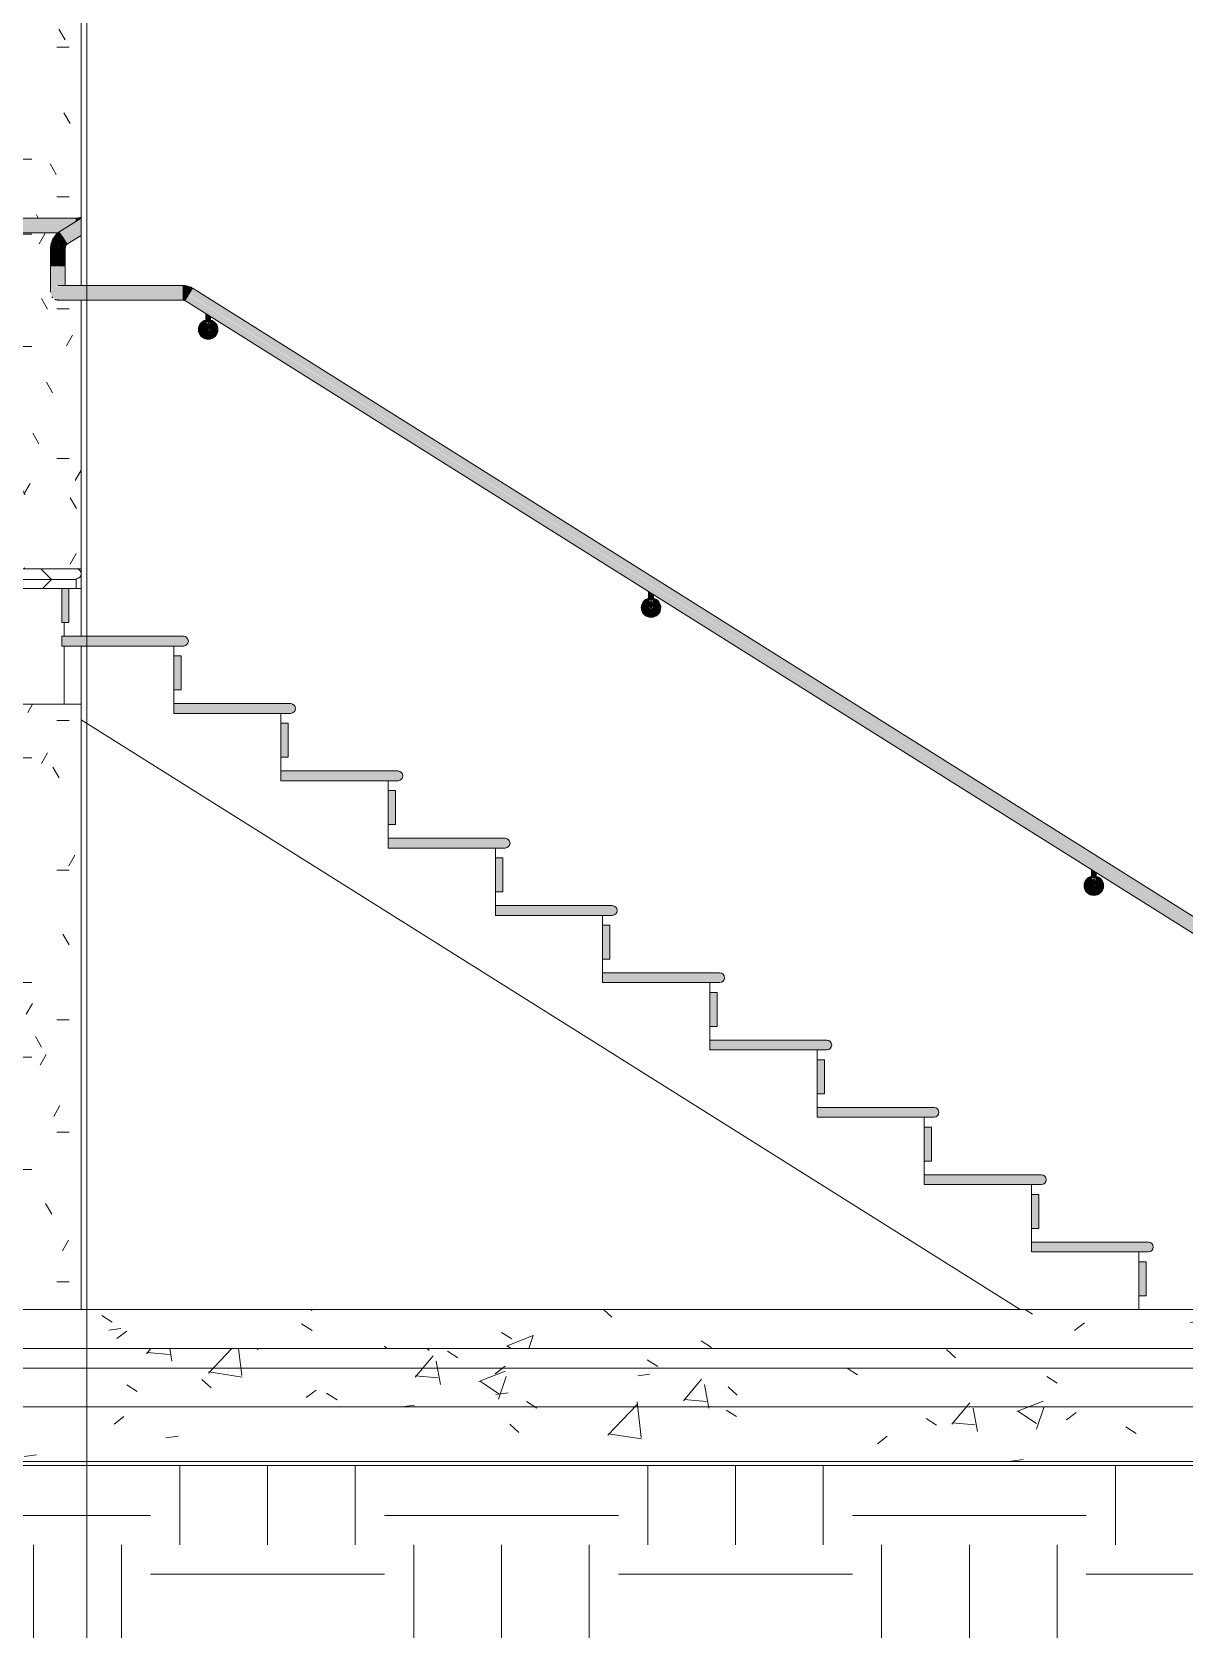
# Model space of a CAD drawing. Header units: inches. Extents: x 9661 to 15313, y -314 to 660.
# Drawn here: x 13343.5 to 13461.7, y -184.8 to -20.9 of the extents above; entities that cross this region are included whole.
import ezdxf

# ---------------------------------------------------------------- set-up
doc = ezdxf.new("R2010")
doc.units = ezdxf.units.IN
doc.header["$MEASUREMENT"] = 0
doc.linetypes.add('Grid Line 1_2_', pattern=[0.875, 0.5, -0.125, 0.125, -0.125])
for name, color, linetype, lineweight in [('0-3', 55, 'Continuous', 9), ('0-5', 130, 'Continuous', 5), ('A-FLOR-8', 192, 'Continuous', 9), ('A-FLOR-HRAL-1', 55, 'Continuous', 9), ('A-FLOR-HRAL-2', 7, 'Continuous', 9), ('A-FLOR-HRAL-4', 41, 'Continuous', 9), ('A-FLOR-LEVL-1', 51, 'Grid Line 1_2_', 9), ('A-FLOR-MCUT-1', 51, 'Continuous', 9), ('A-FLOR-PATT-1', 45, 'Continuous', 9), ('A-WALL-PATT-1', 55, 'Continuous', 9), ('C-TOPO-1', 45, 'Continuous', 9), ('G-ANNO-SYMB', 111, 'Continuous', 9), ('I-WALL-1', 55, 'Continuous', 9), ('S-BEAM-1', 45, 'Continuous', 9), ('S-BEAM-2', 7, 'Continuous', 9), ('S-BEAM-3', 55, 'Continuous', 9), ('S-STRS-1', 45, 'Continuous', 9), ('S-STRS-2', 55, 'Continuous', 9), ('S-STRS-3', 21, 'Continuous', 5), ('S-STRS-4', 7, 'Continuous', 9)]:
    doc.layers.add(name, color=color, linetype=linetype, lineweight=lineweight)

# ---------------------------------------------------------------- blocks, each defined once
blk = doc.blocks.new('CTR  - Topography_rvt-2-BUILDING SECTION - NORTH_SOUTH AT ELEVATOR AND COURTYARD - LOOKING EAST')
at = {"layer": 'C-TOPO-1'}
h = blk.add_hatch(dxfattribs=at)
h.set_pattern_fill('FP_51', color=256, style=0, pattern_type=2)
h.set_pattern_definition([(0, (-3012.324, 138.832), (24, 24), [24, -24]), (0, (-3012.324, 147.832), (24, 24), [24, -24]), (0, (-3012.324, 156.832), (24, 24), [24, -24]), (90, (-3009.324, 159.832), (-24, 24), [24, -24]), (90, (-3000.324, 159.832), (-24, 24), [24, -24]), (90, (-2991.324, 159.832), (-24, 24), [24, -24])])
h.paths.add_polyline_path([(-3832.32, -238.76), (-3598.95, -238.76), (-3598.95, -212), (-3588.07, -212), (-3588.07, -168), (-3809.32, -168), (-3809.32, -182), (-3832.32, -182), (-3832.32, -190.9)], flags=0)
h.paths.add_polyline_path([(-3818.82, -168), (-3818.82, -162), (-3819.32, -162), (-3819.32, -168)], flags=0)
blk = doc.blocks.new('Railing - Handrail - Bracket-2694515-BUILDING SECTION - NORTH_SOUTH AT ELEVATOR AND COURTYARD - LOOKING EAST')
at = {"layer": 'A-FLOR-HRAL-2'}
h = blk.add_hatch(color=256, dxfattribs=at)
h.paths.add_polyline_path([(-3758.04, -50.68), (-3758.11, -50.73), (-3758.05, -50.69)], flags=0)
h.paths.add_polyline_path([(-3758.29, -52.43), (-3758.03, -52.4), (-3757.79, -52.3), (-3757.59, -52.14), (-3757.43, -51.93), (-3757.33, -51.69), (-3757.29, -51.43), (-3757.33, -51.18), (-3757.43, -50.93), (-3757.59, -50.73), (-3757.81, -50.56), (-3758.04, -50.47), (-3758.04, -51.44), (-3758.12, -51.58), (-3758.34, -51.65), (-3758.53, -51.5), (-3758.54, -51.11), (-3758.55, -50.47), (-3758.79, -50.57), (-3759, -50.73), (-3759.16, -50.93), (-3759.26, -51.18), (-3759.29, -51.43), (-3759.26, -51.69), (-3759.16, -51.93), (-3759, -52.14), (-3758.79, -52.3), (-3758.55, -52.4)], flags=0)
blk.add_hatch(color=256, dxfattribs=at).paths.add_polyline_path([(-3758.04, -50.68), (-3758.08, -50.07), (-3758.42, -49.84), (-3758.54, -49.8), (-3758.51, -50.68), (-3758.05, -50.68)], flags=0)
h = blk.add_hatch(color=256, dxfattribs=at)
h.paths.add_polyline_path([(-3758.34, -51.65), (-3758.12, -51.58), (-3758.04, -51.43), (-3758.04, -51.33), (-3758.29, -51.57), (-3758.54, -51.33), (-3758.53, -51.5), (-3758.42, -51.59)], flags=0)
h.paths.add_polyline_path([(-3758.29, -51.57), (-3758.04, -51.25), (-3758.08, -50.73), (-3758.23, -50.9), (-3758.51, -50.73), (-3758.54, -50.73), (-3758.52, -51.35), (-3758.34, -51.52)], flags=0)
h.paths.add_polyline_path([(-3758.23, -50.9), (-3758.12, -50.68), (-3758.45, -50.73), (-3758.29, -50.85)], flags=0)
at = {"layer": 'A-FLOR-HRAL-1'}
for p, q in [((-3758.54, -49.74), (-3758.54, -50.68)), ((-3758.04, -50.68), (-3758.04, -50.06))]:
    blk.add_line(p, q, dxfattribs=at)
at = {"layer": 'A-FLOR-HRAL-1', "flags": 128}
for points in [[(-3758.54, -50.68), (-3758.54, -50.71), (-3758.54, -50.74), (-3758.54, -50.77), (-3758.54, -50.8), (-3758.54, -50.83), (-3758.54, -50.86), (-3758.54, -50.89), (-3758.54, -50.92), (-3758.54, -50.95), (-3758.54, -50.98), (-3758.54, -51), (-3758.54, -51.03), (-3758.54, -51.06), (-3758.54, -51.08), (-3758.54, -51.11), (-3758.54, -51.13), (-3758.54, -51.16), (-3758.54, -51.18), (-3758.54, -51.2), (-3758.54, -51.22), (-3758.54, -51.24), (-3758.54, -51.26), (-3758.54, -51.28), (-3758.54, -51.3), (-3758.54, -51.32), (-3758.54, -51.33), (-3758.54, -51.35), (-3758.54, -51.36), (-3758.54, -51.37), (-3758.54, -51.38), (-3758.54, -51.39), (-3758.54, -51.4), (-3758.54, -51.41), (-3758.54, -51.42), (-3758.54, -51.42), (-3758.54, -51.43), (-3758.54, -51.43), (-3758.54, -51.43), (-3758.54, -51.43)], [(-3758.04, -51.43), (-3758.04, -51.43), (-3758.04, -51.43), (-3758.04, -51.43), (-3758.04, -51.43), (-3758.04, -51.42), (-3758.04, -51.41), (-3758.04, -51.41), (-3758.04, -51.4), (-3758.04, -51.39), (-3758.04, -51.38), (-3758.04, -51.36), (-3758.04, -51.35), (-3758.04, -51.34), (-3758.04, -51.32), (-3758.04, -51.3), (-3758.04, -51.29), (-3758.04, -51.27), (-3758.04, -51.25), (-3758.04, -51.23), (-3758.04, -51.21), (-3758.04, -51.19), (-3758.04, -51.16), (-3758.04, -51.14), (-3758.04, -51.12), (-3758.04, -51.09), (-3758.04, -51.06), (-3758.04, -51.04), (-3758.04, -51.01), (-3758.04, -50.98), (-3758.04, -50.96), (-3758.04, -50.93), (-3758.04, -50.9), (-3758.04, -50.87), (-3758.04, -50.84), (-3758.04, -50.81), (-3758.04, -50.78), (-3758.04, -50.75), (-3758.04, -50.72), (-3758.04, -50.69), (-3758.04, -50.68)]]:
    blk.add_lwpolyline(points, dxfattribs=at)
at = {"layer": 'A-FLOR-HRAL-1'}
for radius, start, end in [(1, 105, 180), (1, 0, 75), (1, 180, 360), (0.25, 195, 0)]:
    blk.add_arc((-3758.29, -51.43), radius, start, end, dxfattribs=at)
blk = doc.blocks.new('Railing - Handrail - Bracket-2694513-BUILDING SECTION - NORTH_SOUTH AT ELEVATOR AND COURTYARD - LOOKING EAST')
at = {"layer": 'A-FLOR-HRAL-2'}
blk.add_hatch(color=256, dxfattribs=at).paths.add_polyline_path([(-3712.98, -79.22), (-3712.6, -79.21), (-3712.64, -78.61), (-3712.98, -78.38), (-3713.1, -78.34), (-3713.07, -79.22), (-3713.03, -79.22)], flags=0)
h = blk.add_hatch(color=256, dxfattribs=at)
h.paths.add_polyline_path([(-3712.6, -79.22), (-3712.67, -79.27), (-3712.61, -79.23)], flags=0)
h.paths.add_polyline_path([(-3712.85, -80.97), (-3712.6, -80.94), (-3712.35, -80.84), (-3712.15, -80.68), (-3711.99, -80.47), (-3711.89, -80.23), (-3711.85, -79.97), (-3711.89, -79.72), (-3711.99, -79.47), (-3712.15, -79.27), (-3712.35, -79.11), (-3712.6, -79.01), (-3712.61, -79.98), (-3712.69, -80.12), (-3712.91, -80.19), (-3713.1, -80.04), (-3713.1, -79.65), (-3713.11, -79.01), (-3713.35, -79.11), (-3713.56, -79.27), (-3713.72, -79.47), (-3713.82, -79.72), (-3713.85, -79.97), (-3713.82, -80.23), (-3713.72, -80.47), (-3713.56, -80.68), (-3713.35, -80.84), (-3713.11, -80.94)], flags=0)
h = blk.add_hatch(color=256, dxfattribs=at)
h.paths.add_polyline_path([(-3712.91, -80.19), (-3712.69, -80.12), (-3712.6, -79.97), (-3712.6, -79.86), (-3712.85, -80.11), (-3713.1, -79.86), (-3713.1, -80.04), (-3712.99, -80.13)], flags=0)
h.paths.add_polyline_path([(-3712.85, -80.11), (-3712.6, -79.79), (-3712.64, -79.27), (-3712.79, -79.44), (-3713.07, -79.27), (-3713.1, -79.27), (-3713.08, -79.89), (-3712.91, -80.06)], flags=0)
h.paths.add_polyline_path([(-3712.79, -79.44), (-3712.68, -79.22), (-3713.02, -79.27), (-3712.85, -79.39)], flags=0)
at = {"layer": 'A-FLOR-HRAL-1'}
for p, q in [((-3713.1, -78.28), (-3713.1, -79.22)), ((-3712.6, -79.22), (-3712.6, -78.6))]:
    blk.add_line(p, q, dxfattribs=at)
at = {"layer": 'A-FLOR-HRAL-1', "flags": 128}
for points in [[(-3713.1, -79.22), (-3713.1, -79.25), (-3713.1, -79.28), (-3713.1, -79.31), (-3713.1, -79.34), (-3713.1, -79.37), (-3713.1, -79.4), (-3713.1, -79.43), (-3713.1, -79.46), (-3713.1, -79.49), (-3713.1, -79.52), (-3713.1, -79.54), (-3713.1, -79.57), (-3713.1, -79.6), (-3713.1, -79.62), (-3713.1, -79.65), (-3713.1, -79.67), (-3713.1, -79.7), (-3713.1, -79.72), (-3713.1, -79.74), (-3713.1, -79.76), (-3713.1, -79.78), (-3713.1, -79.8), (-3713.1, -79.82), (-3713.1, -79.84), (-3713.1, -79.86), (-3713.1, -79.87), (-3713.1, -79.89), (-3713.1, -79.9), (-3713.1, -79.91), (-3713.1, -79.92), (-3713.1, -79.93), (-3713.1, -79.94), (-3713.1, -79.95), (-3713.1, -79.96), (-3713.1, -79.96), (-3713.1, -79.97), (-3713.1, -79.97), (-3713.1, -79.97), (-3713.1, -79.97)], [(-3712.6, -79.97), (-3712.6, -79.97), (-3712.6, -79.97), (-3712.6, -79.97), (-3712.6, -79.96), (-3712.6, -79.96), (-3712.6, -79.95), (-3712.6, -79.94), (-3712.6, -79.94), (-3712.6, -79.93), (-3712.6, -79.91), (-3712.6, -79.9), (-3712.6, -79.89), (-3712.6, -79.88), (-3712.6, -79.86), (-3712.6, -79.84), (-3712.6, -79.83), (-3712.6, -79.81), (-3712.6, -79.79), (-3712.6, -79.77), (-3712.6, -79.75), (-3712.6, -79.72), (-3712.6, -79.7), (-3712.6, -79.68), (-3712.6, -79.65), (-3712.6, -79.63), (-3712.6, -79.6), (-3712.6, -79.58), (-3712.6, -79.55), (-3712.6, -79.52), (-3712.6, -79.5), (-3712.6, -79.47), (-3712.6, -79.44), (-3712.6, -79.41), (-3712.6, -79.38), (-3712.6, -79.35), (-3712.6, -79.32), (-3712.6, -79.29), (-3712.6, -79.26), (-3712.6, -79.23), (-3712.6, -79.22)]]:
    blk.add_lwpolyline(points, dxfattribs=at)
at = {"layer": 'A-FLOR-HRAL-1'}
for radius, start, end in [(1, 105, 180), (1, 180, 0), (0.25, 195, 0), (1, 0, 75)]:
    blk.add_arc((-3712.85, -79.97), radius, start, end, dxfattribs=at)
blk = doc.blocks.new('Railing - Handrail - Bracket-2694511-BUILDING SECTION - NORTH_SOUTH AT ELEVATOR AND COURTYARD - LOOKING EAST')
at = {"layer": 'A-FLOR-HRAL-2'}
h = blk.add_hatch(color=256, dxfattribs=at)
h.paths.add_polyline_path([(-3667.17, -107.76), (-3667.23, -107.81), (-3667.18, -107.77)], flags=0)
h.paths.add_polyline_path([(-3667.42, -109.51), (-3667.16, -109.48), (-3666.92, -109.38), (-3666.71, -109.22), (-3666.55, -109.01), (-3666.45, -108.77), (-3666.42, -108.51), (-3666.45, -108.25), (-3666.55, -108.01), (-3666.71, -107.81), (-3666.92, -107.65), (-3667.17, -107.55), (-3667.17, -108.52), (-3667.25, -108.66), (-3667.47, -108.73), (-3667.66, -108.58), (-3667.67, -108.19), (-3667.68, -107.55), (-3667.92, -107.65), (-3668.12, -107.81), (-3668.28, -108.01), (-3668.38, -108.25), (-3668.42, -108.51), (-3668.38, -108.77), (-3668.28, -109.01), (-3668.12, -109.22), (-3667.92, -109.38), (-3667.68, -109.48)], flags=0)
blk.add_hatch(color=256, dxfattribs=at).paths.add_polyline_path([(-3667.54, -107.76), (-3667.17, -107.75), (-3667.21, -107.15), (-3667.54, -106.92), (-3667.67, -106.88), (-3667.63, -107.76), (-3667.59, -107.76)], flags=0)
h = blk.add_hatch(color=256, dxfattribs=at)
h.paths.add_polyline_path([(-3667.47, -108.73), (-3667.25, -108.66), (-3667.17, -108.51), (-3667.17, -108.4), (-3667.42, -108.65), (-3667.67, -108.4), (-3667.66, -108.58), (-3667.55, -108.66)], flags=0)
h.paths.add_polyline_path([(-3667.42, -108.65), (-3667.17, -108.33), (-3667.2, -107.81), (-3667.35, -107.98), (-3667.63, -107.81), (-3667.67, -107.81), (-3667.64, -108.43), (-3667.47, -108.6)], flags=0)
h.paths.add_polyline_path([(-3667.35, -107.98), (-3667.24, -107.76), (-3667.58, -107.81), (-3667.42, -107.93)], flags=0)
at = {"layer": 'A-FLOR-HRAL-1'}
for p, q in [((-3667.67, -106.82), (-3667.67, -107.76)), ((-3667.17, -107.76), (-3667.17, -107.15))]:
    blk.add_line(p, q, dxfattribs=at)
at = {"layer": 'A-FLOR-HRAL-1', "flags": 128}
for points in [[(-3667.67, -107.76), (-3667.67, -107.79), (-3667.67, -107.82), (-3667.67, -107.85), (-3667.67, -107.88), (-3667.67, -107.91), (-3667.67, -107.94), (-3667.67, -107.97), (-3667.67, -108), (-3667.67, -108.03), (-3667.67, -108.06), (-3667.67, -108.08), (-3667.67, -108.11), (-3667.67, -108.14), (-3667.67, -108.16), (-3667.67, -108.19), (-3667.67, -108.21), (-3667.67, -108.24), (-3667.67, -108.26), (-3667.67, -108.28), (-3667.67, -108.3), (-3667.67, -108.32), (-3667.67, -108.34), (-3667.67, -108.36), (-3667.67, -108.38), (-3667.67, -108.39), (-3667.67, -108.41), (-3667.67, -108.42), (-3667.67, -108.44), (-3667.67, -108.45), (-3667.67, -108.46), (-3667.67, -108.47), (-3667.67, -108.48), (-3667.67, -108.49), (-3667.67, -108.5), (-3667.67, -108.5), (-3667.67, -108.51), (-3667.67, -108.51), (-3667.67, -108.51), (-3667.67, -108.51)], [(-3667.17, -108.51), (-3667.17, -108.51), (-3667.17, -108.51), (-3667.17, -108.51), (-3667.17, -108.5), (-3667.17, -108.5), (-3667.17, -108.49), (-3667.17, -108.48), (-3667.17, -108.48), (-3667.17, -108.47), (-3667.17, -108.45), (-3667.17, -108.44), (-3667.17, -108.43), (-3667.17, -108.41), (-3667.17, -108.4), (-3667.17, -108.38), (-3667.17, -108.37), (-3667.17, -108.35), (-3667.17, -108.33), (-3667.17, -108.31), (-3667.17, -108.29), (-3667.17, -108.26), (-3667.17, -108.24), (-3667.17, -108.22), (-3667.17, -108.19), (-3667.17, -108.17), (-3667.17, -108.14), (-3667.17, -108.12), (-3667.17, -108.09), (-3667.17, -108.06), (-3667.17, -108.04), (-3667.17, -108.01), (-3667.17, -107.98), (-3667.17, -107.95), (-3667.17, -107.92), (-3667.17, -107.89), (-3667.17, -107.86), (-3667.17, -107.83), (-3667.17, -107.8), (-3667.17, -107.77), (-3667.17, -107.76)]]:
    blk.add_lwpolyline(points, dxfattribs=at)
at = {"layer": 'A-FLOR-HRAL-1'}
for radius, start, end in [(1, 105, 180), (1, 0, 75), (1, 180, 360), (0.25, 195, 0)]:
    blk.add_arc((-3667.42, -108.51), radius, start, end, dxfattribs=at)
blk = doc.blocks.new('Railing - Railing-2659696-BUILDING SECTION - NORTH_SOUTH AT ELEVATOR AND COURTYARD - LOOKING EAST')
for name in ['Railing - Handrail - Bracket-2694515-BUILDING SECTION - NORTH_SOUTH AT ELEVATOR AND COURTYARD - LOOKING EAST', 'Railing - Handrail - Bracket-2694513-BUILDING SECTION - NORTH_SOUTH AT ELEVATOR AND COURTYARD - LOOKING EAST', 'Railing - Handrail - Bracket-2694511-BUILDING SECTION - NORTH_SOUTH AT ELEVATOR AND COURTYARD - LOOKING EAST']:
    blk.add_blockref(name, (0, 0))
blk = doc.blocks.new('Top Rail Type - Top Rail_Internal_-2659697-BUILDING SECTION - NORTH_SOUTH AT ELEVATOR AND COURTYARD - LOOKING EAST')
at = {"layer": 'A-FLOR-HRAL-4'}
h = blk.add_hatch(color=256, dxfattribs=at)
h.paths.add_polyline_path([(-3772.71, -42.64), (-3771.32, -41.74), (-3771.32, -40.89), (-3773.11, -42.01), (-3772.73, -42.62)], flags=0)
h.paths.add_polyline_path([(-3650.07, 34.39), (-3650.03, 34.45), (-3650.07, 34.45), (-3650.07, 34.42)], flags=0)
for points in [[(-3773.11, -42.01), (-3771.32, -40.89), (-3771.32, -40), (-3773.5, -41.4), (-3773.22, -41.85)], [(-3774.44, -43.07), (-3773.7, -43.07), (-3773.5, -42.42), (-3773.11, -42.01), (-3773.54, -41.4), (-3773.97, -41.78), (-3774.32, -42.37), (-3774.37, -42.54), (-3774.42, -42.92)], [(-3774.44, -47.42), (-3774.36, -47.28), (-3774.26, -47.17), (-3774.12, -47.04), (-3773.96, -46.96), (-3773.76, -46.92), (-3773.44, -46.92), (-3772.96, -46.9), (-3772.99, -44.91), (-3774.45, -44.91), (-3774.44, -47.41)], [(-3773.64, -47.66), (-3771.7, -47.66), (-3771.7, -46.91), (-3774.07, -47.01), (-3774.23, -47.14), (-3774.29, -47.25), (-3774.36, -47.32), (-3774.44, -47.61), (-3774.42, -47.66), (-3773.82, -47.66)], [(-3771.7, -47.66), (-3760.9, -47.66), (-3760.9, -46.91), (-3771.7, -46.93), (-3771.7, -47.46)], [(-3760.23, -47.85), (-3759.85, -47.21), (-3760.35, -46.99), (-3760.9, -46.93), (-3760.9, -47.66), (-3760.43, -47.76), (-3760.34, -47.8)], [(-3651.21, -116.33), (-3650.83, -115.69), (-3759.85, -47.24), (-3760.23, -47.85), (-3651.31, -116.26)], [(-3771.7, -48.41), (-3771.7, -47.66), (-3774.45, -47.66), (-3774.36, -48), (-3774.32, -48.05), (-3774.26, -48.09), (-3774.18, -48.23), (-3774.07, -48.31), (-3773.64, -48.39), (-3772.64, -48.39), (-3772.14, -48.4)], [(-3762, -48.41), (-3760.9, -48.37), (-3760.9, -47.66), (-3771.7, -47.66), (-3771.7, -48.41), (-3770.38, -48.41)], [(-3760.62, -48.46), (-3760.23, -47.85), (-3760.63, -47.7), (-3760.9, -47.66), (-3760.9, -48.38), (-3760.74, -48.38), (-3760.7, -48.41), (-3760.63, -48.45)], [(-3651.61, -116.96), (-3651.21, -116.33), (-3760.25, -47.88), (-3760.62, -48.49), (-3758.42, -49.84), (-3758.23, -49.94), (-3757.81, -50.26), (-3712.98, -78.38), (-3712.79, -78.48), (-3712.59, -78.66), (-3667.53, -106.92), (-3667.3, -107.06), (-3667.17, -107.19), (-3651.64, -116.94)]]:
    blk.add_hatch(color=256, dxfattribs=at).paths.add_polyline_path(points, flags=0)
h = blk.add_hatch(color=256, dxfattribs=at)
h.paths.add_polyline_path([(-3773.1, -43.07), (-3773.05, -43.07), (-3772.77, -42.64), (-3772.73, -42.62), (-3773.11, -42.01), (-3773.54, -42.46), (-3773.68, -43.07), (-3773.11, -43.07)], flags=0)
h.paths.add_polyline_path([(-3772.96, -43.07), (-3772.97, -42.94), (-3772.97, -42.98)], flags=0)
h = blk.add_hatch(color=256, dxfattribs=at)
h.paths.add_polyline_path([(-3774.45, -44.91), (-3772.95, -44.91), (-3772.98, -43.07), (-3774.45, -43.07), (-3774.45, -44.33)], flags=0)
h.paths.add_polyline_path([(-3773.05, -44.33), (-3773.05, -43.07), (-3773.05, -43.07)], flags=0)
at = {"layer": 'A-FLOR-HRAL-1'}
for p, q in [((-3771.32, -40), (-3773.51, -41.37)), ((-3772.71, -42.64), (-3771.32, -41.77)), ((-3774.45, -43.07), (-3774.45, -44.91)), ((-3774.45, -43.07), (-3774.44, -43.07)), ((-3774.42, -43.07), (-3774.35, -43.07)), ((-3774.35, -43.07), (-3774.23, -43.07)), ((-3774.15, -43.07), (-3773.96, -43.07)), ((-3773.89, -43.07), (-3773.5, -43.07)), ((-3773.5, -43.07), (-3773.44, -43.07)), ((-3773.4, -43.07), (-3773.25, -43.07)), ((-3773.21, -43.07), (-3772.97, -43.07)), ((-3772.95, -44.91), (-3772.95, -43.07)), ((-3774.42, -44.91), (-3774.45, -44.91)), ((-3774.28, -44.91), (-3774.41, -44.91)), ((-3774.07, -44.91), (-3774.23, -44.91)), ((-3773.89, -44.91), (-3774.07, -44.91)), ((-3773.61, -44.91), (-3773.79, -44.91)), ((-3773.32, -44.91), (-3773.57, -44.91)), ((-3773.17, -44.91), (-3773.32, -44.91)), ((-3773.12, -44.91), (-3773.16, -44.91)), ((-3773.05, -44.91), (-3773.12, -44.91)), ((-3772.99, -44.91), (-3773.04, -44.91)), ((-3772.95, -44.91), (-3772.97, -44.91)), ((-3760.9, -46.91), (-3771.7, -46.91)), ((-3650.81, -115.69), (-3759.84, -47.22)), ((-3771.7, -48.41), (-3760.9, -48.41)), ((-3760.63, -48.49), (-3651.61, -116.96))]:
    blk.add_line(p, q, dxfattribs=at)
at = {"layer": 'A-FLOR-HRAL-1', "flags": 128}
for points in [[(-3773.51, -41.37), (-3773.58, -41.42), (-3773.64, -41.47), (-3773.71, -41.51), (-3773.77, -41.57), (-3773.83, -41.62), (-3773.88, -41.68), (-3773.94, -41.73), (-3773.99, -41.8), (-3774.04, -41.86), (-3774.09, -41.92), (-3774.13, -41.99), (-3774.17, -42.06), (-3774.21, -42.13), (-3774.25, -42.2), (-3774.28, -42.27), (-3774.31, -42.35), (-3774.34, -42.42), (-3774.37, -42.5), (-3774.39, -42.57), (-3774.4, -42.65), (-3774.42, -42.73), (-3774.43, -42.81), (-3774.44, -42.89), (-3774.45, -42.97), (-3774.45, -43.05), (-3774.45, -43.07)], [(-3772.95, -43.07), (-3772.95, -43.05), (-3772.95, -43.03), (-3772.95, -43.01), (-3772.94, -42.99), (-3772.94, -42.97), (-3772.93, -42.95), (-3772.93, -42.93), (-3772.92, -42.91), (-3772.92, -42.89), (-3772.91, -42.87), (-3772.9, -42.86), (-3772.89, -42.84), (-3772.88, -42.82), (-3772.87, -42.8), (-3772.86, -42.79), (-3772.85, -42.77), (-3772.84, -42.75), (-3772.82, -42.74), (-3772.81, -42.72), (-3772.8, -42.71), (-3772.78, -42.7), (-3772.77, -42.68), (-3772.75, -42.67), (-3772.74, -42.66), (-3772.72, -42.65), (-3772.71, -42.64)], [(-3774.45, -47.58), (-3774.45, -47.55), (-3774.45, -47.52), (-3774.45, -47.48), (-3774.45, -47.44), (-3774.45, -47.4), (-3774.45, -47.35), (-3774.45, -47.3), (-3774.45, -47.24), (-3774.45, -47.18), (-3774.45, -47.11), (-3774.45, -47.05), (-3774.45, -46.98), (-3774.45, -46.9), (-3774.45, -46.83), (-3774.45, -46.74), (-3774.45, -46.66), (-3774.45, -46.58), (-3774.45, -46.49), (-3774.45, -46.39), (-3774.45, -46.3), (-3774.45, -46.21), (-3774.45, -46.11), (-3774.45, -46.01), (-3774.45, -45.91), (-3774.45, -45.8), (-3774.45, -45.7), (-3774.45, -45.59), (-3774.45, -45.48), (-3774.45, -45.38), (-3774.45, -45.27), (-3774.45, -45.16), (-3774.45, -45.05), (-3774.45, -44.94), (-3774.45, -44.91)], [(-3772.95, -44.91), (-3772.95, -45.02), (-3772.95, -45.13), (-3772.95, -45.24), (-3772.95, -45.35), (-3772.95, -45.46), (-3772.95, -45.56), (-3772.95, -45.67), (-3772.95, -45.77), (-3772.95, -45.88), (-3772.95, -45.98), (-3772.95, -46.08), (-3772.95, -46.18), (-3772.95, -46.28), (-3772.95, -46.37), (-3772.95, -46.46), (-3772.95, -46.55), (-3772.95, -46.64), (-3772.95, -46.72), (-3772.95, -46.8), (-3772.95, -46.88)], [(-3771.7, -46.91), (-3771.78, -46.91), (-3771.86, -46.91), (-3771.94, -46.91), (-3772.02, -46.91), (-3772.1, -46.91), (-3772.17, -46.91), (-3772.25, -46.91), (-3772.33, -46.91), (-3772.4, -46.91), (-3772.48, -46.91), (-3772.55, -46.91), (-3772.62, -46.91), (-3772.69, -46.91), (-3772.76, -46.91), (-3772.83, -46.91), (-3772.89, -46.91), (-3772.96, -46.91), (-3773.02, -46.91), (-3773.08, -46.91), (-3773.13, -46.91), (-3773.19, -46.91), (-3773.24, -46.91), (-3773.29, -46.91), (-3773.34, -46.91), (-3773.38, -46.91), (-3773.42, -46.91), (-3773.46, -46.91), (-3773.5, -46.91), (-3773.53, -46.91), (-3773.56, -46.91), (-3773.59, -46.91), (-3773.61, -46.91), (-3773.64, -46.91), (-3773.65, -46.91), (-3773.67, -46.91), (-3773.68, -46.91), (-3773.69, -46.91), (-3773.7, -46.91), (-3773.7, -46.91), (-3773.7, -46.91)], [(-3759.84, -47.22), (-3759.9, -47.17), (-3759.97, -47.14), (-3760.05, -47.1), (-3760.12, -47.07), (-3760.19, -47.04), (-3760.27, -47.01), (-3760.35, -46.99), (-3760.42, -46.97), (-3760.5, -46.95), (-3760.58, -46.93), (-3760.66, -46.92), (-3760.74, -46.92), (-3760.82, -46.91), (-3760.9, -46.91), (-3760.9, -46.91)], [(-3774.25, -48.17), (-3774.27, -48.14), (-3774.29, -48.12), (-3774.31, -48.1), (-3774.33, -48.07)], [(-3773.6, -48.4), (-3773.63, -48.41), (-3773.66, -48.41), (-3773.69, -48.41), (-3773.72, -48.41), (-3773.75, -48.41), (-3773.78, -48.4), (-3773.81, -48.4), (-3773.84, -48.4), (-3773.87, -48.39), (-3773.9, -48.38), (-3773.93, -48.37), (-3773.96, -48.36), (-3773.98, -48.35), (-3774.01, -48.34)], [(-3773.7, -48.41), (-3773.7, -48.41), (-3773.69, -48.41), (-3773.68, -48.41), (-3773.67, -48.41), (-3773.66, -48.41), (-3773.64, -48.41), (-3773.62, -48.41), (-3773.6, -48.41), (-3773.57, -48.41), (-3773.54, -48.41), (-3773.51, -48.41), (-3773.47, -48.41), (-3773.43, -48.41), (-3773.39, -48.41), (-3773.35, -48.41), (-3773.3, -48.41), (-3773.25, -48.41), (-3773.2, -48.41), (-3773.15, -48.41), (-3773.09, -48.41), (-3773.03, -48.41), (-3772.97, -48.41), (-3772.91, -48.41), (-3772.85, -48.41), (-3772.78, -48.41), (-3772.71, -48.41), (-3772.64, -48.41), (-3772.57, -48.41), (-3772.5, -48.41), (-3772.42, -48.41), (-3772.35, -48.41), (-3772.27, -48.41), (-3772.2, -48.41), (-3772.12, -48.41), (-3772.04, -48.41), (-3771.96, -48.41), (-3771.88, -48.41), (-3771.8, -48.41), (-3771.72, -48.41), (-3771.7, -48.41)], [(-3760.9, -48.41), (-3760.88, -48.41), (-3760.86, -48.41), (-3760.84, -48.41), (-3760.82, -48.42), (-3760.8, -48.42), (-3760.78, -48.42), (-3760.76, -48.43), (-3760.74, -48.43), (-3760.72, -48.44), (-3760.71, -48.45), (-3760.69, -48.46), (-3760.67, -48.47), (-3760.65, -48.48), (-3760.63, -48.49), (-3760.63, -48.49)]]:
    blk.add_lwpolyline(points, dxfattribs=at)
blk = doc.blocks.new('Top Rail Type - Top Rail_Internal_-2658777-BUILDING SECTION - NORTH_SOUTH AT ELEVATOR AND COURTYARD - LOOKING EAST')
at = {"layer": 'A-FLOR-HRAL-4'}
for points in [[(-3773.22, -40.75), (-3772.5, -40.74), (-3771.9, -40.36), (-3771.9, -40), (-3783.7, -40.03), (-3783.7, -40.75), (-3773.31, -40.75)], [(-3783.7, -41.5), (-3773.62, -41.46), (-3773.31, -41.25), (-3772.52, -40.75), (-3783.7, -40.75), (-3783.7, -41.47)], [(-3771.9, -40.36), (-3771.32, -39.95), (-3771.33, -39.91), (-3771.44, -39.95), (-3771.9, -40.03), (-3771.9, -40.22)]]:
    blk.add_hatch(color=256, dxfattribs=at).paths.add_polyline_path(points, flags=0)
at = {"layer": 'A-FLOR-HRAL-1'}
for p, q in [((-3771.9, -40), (-3783.7, -40)), ((-3783.7, -41.5), (-3773.67, -41.5))]:
    blk.add_line(p, q, dxfattribs=at)
at = {"layer": 'A-FLOR-HRAL-1', "flags": 128}
blk.add_lwpolyline([(-3771.35, -39.92), (-3771.42, -39.94), (-3771.5, -39.96), (-3771.58, -39.97), (-3771.66, -39.99), (-3771.74, -39.99), (-3771.82, -40), (-3771.9, -40), (-3771.9, -40)], dxfattribs=at)
blk = doc.blocks.new('CTR - 1st Phase -Stairs _ Elevators_rvt-2-BUILDING SECTION - NORTH_SOUTH AT ELEVATOR AND COURTYARD - LOOKING EAST')
at = {"layer": 'S-STRS-1'}
h = blk.add_hatch(dxfattribs=at)
h.set_pattern_fill('FP_40', color=256, style=0, pattern_type=2)
h.set_pattern_definition([(0, (-3012.324, 138.832), (0, 4.798), []), (315, (-3012.324, 138.832), (4.798427, 0), [6.786, -6.786]), (45, (-3012.324, 138.832), (4.798427, 0), [6.786, -6.786])])
h.paths.add_polyline_path([(-3819.32, -78), (-3771.82, -78), (-3771.82, -77), (-3771.56, -76.92), (-3771.39, -76.75), (-3771.34, -76.63), (-3771.34, -76.37), (-3771.47, -76.15), (-3771.69, -76.02), (-3771.82, -76), (-3819.32, -76)], flags=0)
at = {"layer": 'S-STRS-3'}
for points in [[(-3773.07, -81.5), (-3772.57, -81.5), (-3772.57, -78), (-3773.32, -78), (-3773.32, -81.5)], [(-3772.82, -83.91), (-3760.82, -83.91), (-3760.57, -83.84), (-3760.47, -83.76), (-3760.34, -83.54), (-3760.34, -83.28), (-3760.47, -83.06), (-3760.57, -82.98), (-3760.82, -82.91), (-3773.32, -82.91), (-3773.32, -83.91)], [(-3761.07, -88.41), (-3761.07, -84.91), (-3761.82, -84.91), (-3761.82, -88.41)], [(-3750.82, -90.82), (-3749.82, -90.82), (-3749.57, -90.75), (-3749.47, -90.67), (-3749.34, -90.45), (-3749.34, -90.19), (-3749.47, -89.96), (-3749.57, -89.89), (-3749.82, -89.82), (-3761.82, -89.82), (-3761.82, -90.82), (-3753.62, -90.82)], [(-3750.82, -95.32), (-3750.07, -95.32), (-3750.07, -91.82), (-3750.82, -91.82), (-3750.82, -95.18)], [(-3738.82, -97.73), (-3738.57, -97.66), (-3738.47, -97.58), (-3738.34, -97.36), (-3738.34, -97.1), (-3738.47, -96.87), (-3738.57, -96.79), (-3738.82, -96.73), (-3750.82, -96.73), (-3750.82, -97.73), (-3739.82, -97.73)], [(-3739.07, -102.23), (-3739.07, -98.73), (-3739.82, -98.73), (-3739.82, -102.23)], [(-3736.86, -104.64), (-3727.82, -104.64), (-3727.57, -104.57), (-3727.47, -104.49), (-3727.34, -104.27), (-3727.34, -104.01), (-3727.47, -103.78), (-3727.57, -103.7), (-3727.82, -103.64), (-3739.82, -103.64), (-3739.82, -104.64)], [(-3728.07, -109.14), (-3728.07, -105.64), (-3728.82, -105.64), (-3728.82, -109.14)], [(-3716.82, -111.55), (-3716.57, -111.48), (-3716.47, -111.4), (-3716.34, -111.17), (-3716.34, -110.92), (-3716.47, -110.69), (-3716.57, -110.61), (-3716.82, -110.55), (-3728.82, -110.55), (-3728.82, -111.55), (-3717.82, -111.55)], [(-3717.07, -116.05), (-3717.07, -112.55), (-3717.82, -112.55), (-3717.82, -116.05)], [(-3705.82, -118.45), (-3705.57, -118.39), (-3705.47, -118.31), (-3705.34, -118.08), (-3705.34, -117.83), (-3705.47, -117.6), (-3705.57, -117.52), (-3705.82, -117.45), (-3717.82, -117.45), (-3717.82, -118.45), (-3706.82, -118.45)], [(-3706.07, -122.95), (-3706.07, -119.45), (-3706.82, -119.45), (-3706.82, -122.95)], [(-3703.34, -125.36), (-3694.82, -125.36), (-3694.57, -125.3), (-3694.47, -125.22), (-3694.34, -124.99), (-3694.34, -124.73), (-3694.47, -124.51), (-3694.57, -124.43), (-3694.82, -124.36), (-3706.82, -124.36), (-3706.82, -125.36), (-3704.11, -125.36)], [(-3695.82, -129.86), (-3695.07, -129.86), (-3695.07, -126.36), (-3695.82, -126.36), (-3695.82, -129.54)], [(-3695.82, -132.27), (-3683.82, -132.27), (-3683.57, -132.21), (-3683.47, -132.13), (-3683.34, -131.9), (-3683.34, -131.64), (-3683.47, -131.42), (-3683.57, -131.34), (-3683.82, -131.27), (-3695.82, -131.27)], [(-3684.07, -136.77), (-3684.07, -133.27), (-3684.82, -133.27), (-3684.82, -136.77)], [(-3676.69, -139.18), (-3672.82, -139.18), (-3672.57, -139.11), (-3672.47, -139.04), (-3672.34, -138.81), (-3672.34, -138.55), (-3672.47, -138.33), (-3672.57, -138.25), (-3672.82, -138.18), (-3684.82, -138.18), (-3684.82, -139.18)], [(-3673.82, -143.68), (-3673.07, -143.68), (-3673.07, -140.18), (-3673.82, -140.18), (-3673.82, -143.04)], [(-3669.82, -146.09), (-3661.82, -146.09), (-3661.57, -146.02), (-3661.47, -145.94), (-3661.34, -145.72), (-3661.34, -145.46), (-3661.47, -145.24), (-3661.57, -145.16), (-3661.82, -145.09), (-3673.82, -145.09), (-3673.82, -146.09)], [(-3662.07, -150.59), (-3662.07, -147.09), (-3662.82, -147.09), (-3662.82, -150.59)]]:
    blk.add_hatch(color=256, dxfattribs=at).paths.add_polyline_path(points, flags=0)
at = {"layer": 'I-WALL-1'}
for p, q in [((-3771.32, 0), (-3771.32, -46.91)), ((-3771.32, -48.41), (-3771.32, -82.91)), ((-3771.32, -91.49), (-3771.32, -152))]:
    blk.add_line(p, q, dxfattribs=at)
at = {"layer": 'S-STRS-2'}
for p, q in [((-3771.82, -76), (-3771.32, -76)), ((-3771.82, -78), (-3771.32, -78)), ((-3771.32, -78), (-3771.82, -78)), ((-3773.07, -82.91), (-3773.07, -81.5)), ((-3773.07, -89.88), (-3773.07, -83.91)), ((-3771.32, -83.91), (-3771.32, -89.88)), ((-3771.32, -91.49), (-3771.32, -83.91)), ((-3761.82, -83.91), (-3761.82, -84.91)), ((-3761.82, -88.41), (-3761.82, -89.82)), ((-3817.57, -89.88), (-3773.07, -89.88)), ((-3771.32, -89.88), (-3773.07, -89.88)), ((-3771.32, -91.49), (-3674.99, -152)), ((-3750.82, -90.82), (-3750.82, -91.82)), ((-3750.82, -95.32), (-3750.82, -96.73)), ((-3739.82, -97.73), (-3739.82, -98.73)), ((-3739.82, -102.23), (-3739.82, -103.64)), ((-3728.82, -104.64), (-3728.82, -105.64)), ((-3728.82, -109.14), (-3728.82, -110.55)), ((-3717.82, -111.55), (-3717.82, -112.55)), ((-3717.82, -116.05), (-3717.82, -117.45)), ((-3706.82, -118.45), (-3706.82, -119.45)), ((-3706.82, -122.95), (-3706.82, -124.36)), ((-3695.82, -125.36), (-3695.82, -126.36)), ((-3695.82, -129.86), (-3695.82, -131.27)), ((-3684.82, -132.27), (-3684.82, -133.27)), ((-3684.82, -136.77), (-3684.82, -138.18)), ((-3673.82, -139.18), (-3673.82, -140.18)), ((-3673.82, -143.68), (-3673.82, -145.09)), ((-3662.82, -146.09), (-3662.82, -147.09)), ((-3662.82, -150.59), (-3662.82, -152))]:
    blk.add_line(p, q, dxfattribs=at)
for start, end in [(0, 15), (345, 0)]:
    blk.add_arc((-3771.82, -76.5), 0.5, start, end, dxfattribs=at)
at = {"layer": 'S-STRS-4'}
for p, q in [((-3819.32, -76), (-3771.82, -76)), ((-3771.82, -78), (-3771.82, -77)), ((-3771.82, -78), (-3819.32, -78)), ((-3772.57, -78), (-3773.32, -78)), ((-3773.32, -78), (-3773.32, -81.5)), ((-3772.57, -81.5), (-3772.57, -78)), ((-3772.57, -81.5), (-3773.32, -81.5)), ((-3773.32, -82.91), (-3760.82, -82.91)), ((-3773.32, -82.91), (-3773.32, -83.91)), ((-3773.32, -83.91), (-3760.82, -83.91)), ((-3761.07, -84.91), (-3761.82, -84.91)), ((-3761.82, -84.91), (-3761.82, -88.41)), ((-3761.07, -88.41), (-3761.07, -84.91)), ((-3761.07, -88.41), (-3761.82, -88.41)), ((-3761.82, -89.82), (-3749.82, -89.82)), ((-3761.82, -89.82), (-3761.82, -90.82)), ((-3761.82, -90.82), (-3749.82, -90.82)), ((-3750.07, -91.82), (-3750.82, -91.82)), ((-3750.82, -91.82), (-3750.82, -95.32)), ((-3750.07, -95.32), (-3750.07, -91.82)), ((-3750.07, -95.32), (-3750.82, -95.32)), ((-3750.82, -96.73), (-3738.82, -96.73)), ((-3750.82, -96.73), (-3750.82, -97.73)), ((-3750.82, -97.73), (-3738.82, -97.73)), ((-3739.07, -98.73), (-3739.82, -98.73)), ((-3739.82, -98.73), (-3739.82, -102.23)), ((-3739.07, -102.23), (-3739.07, -98.73)), ((-3739.07, -102.23), (-3739.82, -102.23)), ((-3739.82, -103.64), (-3727.82, -103.64)), ((-3739.82, -103.64), (-3739.82, -104.64)), ((-3739.82, -104.64), (-3727.82, -104.64)), ((-3728.07, -105.64), (-3728.82, -105.64)), ((-3728.82, -105.64), (-3728.82, -109.14)), ((-3728.07, -109.14), (-3728.07, -105.64)), ((-3728.07, -109.14), (-3728.82, -109.14)), ((-3728.82, -110.55), (-3716.82, -110.55)), ((-3728.82, -110.55), (-3728.82, -111.55)), ((-3728.82, -111.55), (-3716.82, -111.55)), ((-3717.07, -112.55), (-3717.82, -112.55)), ((-3717.82, -112.55), (-3717.82, -116.05)), ((-3717.07, -116.05), (-3717.07, -112.55)), ((-3717.07, -116.05), (-3717.82, -116.05)), ((-3717.82, -117.45), (-3705.82, -117.45)), ((-3717.82, -117.45), (-3717.82, -118.45)), ((-3717.82, -118.45), (-3705.82, -118.45)), ((-3706.07, -119.45), (-3706.82, -119.45)), ((-3706.82, -119.45), (-3706.82, -122.95)), ((-3706.07, -122.95), (-3706.07, -119.45)), ((-3706.07, -122.95), (-3706.82, -122.95)), ((-3706.82, -124.36), (-3694.82, -124.36)), ((-3706.82, -124.36), (-3706.82, -125.36)), ((-3706.82, -125.36), (-3694.82, -125.36)), ((-3695.07, -126.36), (-3695.82, -126.36)), ((-3695.82, -126.36), (-3695.82, -129.86)), ((-3695.07, -129.86), (-3695.07, -126.36)), ((-3695.07, -129.86), (-3695.82, -129.86)), ((-3695.82, -131.27), (-3683.82, -131.27)), ((-3695.82, -131.27), (-3695.82, -132.27)), ((-3695.82, -132.27), (-3683.82, -132.27)), ((-3684.07, -133.27), (-3684.82, -133.27)), ((-3684.82, -133.27), (-3684.82, -136.77)), ((-3684.07, -136.77), (-3684.07, -133.27)), ((-3684.07, -136.77), (-3684.82, -136.77)), ((-3684.82, -138.18), (-3672.82, -138.18)), ((-3684.82, -138.18), (-3684.82, -139.18)), ((-3684.82, -139.18), (-3672.82, -139.18)), ((-3673.07, -140.18), (-3673.82, -140.18)), ((-3673.82, -140.18), (-3673.82, -143.68)), ((-3673.07, -143.68), (-3673.07, -140.18)), ((-3673.07, -143.68), (-3673.82, -143.68)), ((-3673.82, -145.09), (-3661.82, -145.09)), ((-3673.82, -145.09), (-3673.82, -146.09)), ((-3673.82, -146.09), (-3661.82, -146.09)), ((-3662.07, -147.09), (-3662.82, -147.09)), ((-3662.82, -147.09), (-3662.82, -150.59)), ((-3662.07, -150.59), (-3662.07, -147.09)), ((-3662.07, -150.59), (-3662.82, -150.59))]:
    blk.add_line(p, q, dxfattribs=at)
for centre in [(-3771.82, -76.5), (-3760.82, -83.41), (-3749.82, -90.32), (-3738.82, -97.23), (-3727.82, -104.14), (-3716.82, -111.05), (-3705.82, -117.95), (-3694.82, -124.86), (-3683.82, -131.77), (-3672.82, -138.68), (-3661.82, -145.59)]:
    blk.add_arc(centre, 0.5, 270, 90, dxfattribs=at)
at = {"layer": '0-3'}
for name in ['Top Rail Type - Top Rail_Internal_-2658777-BUILDING SECTION - NORTH_SOUTH AT ELEVATOR AND COURTYARD - LOOKING EAST', 'Top Rail Type - Top Rail_Internal_-2659697-BUILDING SECTION - NORTH_SOUTH AT ELEVATOR AND COURTYARD - LOOKING EAST', 'Railing - Railing-2659696-BUILDING SECTION - NORTH_SOUTH AT ELEVATOR AND COURTYARD - LOOKING EAST']:
    blk.add_blockref(name, (0, 0), dxfattribs=at)
blk = doc.blocks.new('Thickened Slab - TS-2094159-BUILDING SECTION - NORTH_SOUTH AT ELEVATOR AND COURTYARD - LOOKING EAST')
at = {"layer": 'S-BEAM-1'}
h = blk.add_hatch(dxfattribs=at)
h.set_pattern_fill('FP_75', color=256, style=0, pattern_type=2)
h.set_pattern_definition([(50, (-3012.324, 138.832), (27.5427, -2.4099), [2.88, -31.68]), (355, (-3012.324, 138.832), (-5.3278, 28.8843), [2.304, -25.344]), (100.451, (-3010.03, 138.63), (22.2153, 26.4739), [2.448, -26.924]), (46.184, (-3012.324, 146.512), (40.9819, -6.3564), [4.32, -47.52]), (96.636, (-3008.91, 145.982), (35.8907, 37.4062), [3.671, -40.386]), (351.184, (-3012.324, 146.51), (35.891, 37.4062), [3.456, -38.016]), (21, (-3008.484, 144.592), (22.92104, -15.46073), [2.88, -31.68]), (326, (-3008.484, 144.592), (9.3435, 27.8457), [2.304, -25.344]), (71.451, (-3006.574, 143.303), (32.2648, 12.3844), [2.448, -26.924]), (37.5, (-3012.324, 138.832), (0.46686, 12.78271), [1.267, -23.77, 1.267, -24.461, -25.44]), (37.5, (-3012.324, 138.832), (0.46686, 12.78271), [-50.765, 1.267, -24.173]), (7.5, (-3012.324, 138.832), (10.1016, 15.1451), [1.267, -13.402, 1.267, -23.194, -9.696]), (7.5, (-3012.324, 138.832), (10.1016, 15.1451), [-39.13, 1.267, -8.429]), (327.5, (-3020.887, 138.832), (20.49916, -0.86578), [1.267, -8.333, 1.267, -28.685, -39.744]), (327.5, (-3020.887, 138.832), (20.49916, -0.86578), [-39.552, 1.267, -38.477]), (317.5, (-3024.727, 138.832), (22.39478, 3.8443), [1.267, -11.213, 1.267, -18.624, -28.224]), (317.5, (-3024.727, 138.832), (22.39478, 3.8443), [-32.371, 1.267, -26.957])])
h.paths.add_polyline_path([(-3606.3, -167.61), (-3587.82, -167.61), (-3587.82, -156), (-3818.82, -156), (-3818.82, -167.61), (-3612.7, -167.61)], flags=0)
at = {"layer": 'S-BEAM-2'}
for p, q in [((-3818.82, -156), (-3587.82, -156)), ((-3818.82, -167.61), (-3587.82, -167.61))]:
    blk.add_line(p, q, dxfattribs=at)
at = {"layer": 'S-BEAM-3'}
blk.add_line((-3587.82, -168), (-3809.32, -168), dxfattribs=at)
blk = doc.blocks.new('CTR - 1st Phase - Structure_rvt-2-BUILDING SECTION - NORTH_SOUTH AT ELEVATOR AND COURTYARD - LOOKING EAST')
at = {"layer": 'A-WALL-PATT-1'}
h = blk.add_hatch(dxfattribs=at)
h.set_pattern_fill('FP_42', color=256, style=0, pattern_type=2)
h.set_pattern_definition([(0, (-3012.324, 138.832), (15.36, 3.84), [1.267, -10.253, 1.267, -10.253, -61.44]), (0, (-3012.324, 138.832), (15.36, 3.84), [-23.04, 1.267, -21.773, 1.267, -10.253, -26.88]), (0, (-3012.324, 138.832), (15.36, 3.84), [-57.6, 1.267, -6.413, 1.267, -17.933]), (120, (-3006.564, 140.752), (-11.005538, 11.38215), [1.267, -10.253, 1.267, -10.253, -61.44]), (120, (-3006.564, 140.752), (-11.005538, 11.38215), [-23.04, 1.267, -21.773, 1.267, -10.253, -26.88]), (120, (-3006.564, 140.752), (-11.005538, 11.38215), [-57.6, 1.267, -6.413, 1.267, -17.933]), (240, (-3004.644, 148.432), (-4.354462, -15.22215), [1.267, -10.253, 1.267, -10.253, -61.44]), (240, (-3004.644, 148.432), (-4.354462, -15.22215), [-23.04, 1.267, -21.773, 1.267, -10.253, -26.88]), (240, (-3004.644, 148.432), (-4.354462, -15.22215), [-57.6, 1.267, -6.413, 1.267, -17.933])])
h.paths.add_polyline_path([(-3818.82, -162), (-3818.82, -162), (-3819.32, -162)], flags=0)
h.paths.add_polyline_path([(-3803.9, -152), (-3771.32, -152), (-3771.32, -89.88), (-3819.32, -89.88), (-3819.32, -152), (-3815.3, -152)], flags=0)
h.paths.add_polyline_path([(-3636.31, -152), (-3599.32, -152), (-3599.32, -7.5), (-3648.82, -7.54), (-3648.82, -7.91), (-3650.32, -7.91), (-3650.32, -13.25), (-3646.57, -13.25), (-3646.57, -152)], flags=0)
h.paths.add_polyline_path([(-3774.35, -47.28), (-3774.26, -47.23), (-3774.31, -47.23), (-3774.32, -47.25)], flags=0)
h.paths.add_polyline_path([(-3784.64, -40.02), (-3784.64, -40), (-3784.44, -40.01)], flags=0)
h.paths.add_polyline_path([(-3819.32, -76), (-3771.32, -76), (-3771.32, -48.41), (-3773.84, -48.38), (-3774.18, -48.23), (-3774.24, -48.16), (-3774.26, -48.09), (-3774.36, -48), (-3774.43, -47.81), (-3774.43, -47.53), (-3774.36, -47.32), (-3774.4, -47.32), (-3774.43, -47.18), (-3774.45, -44.91), (-3774.42, -42.92), (-3774.35, -42.46), (-3774.26, -42.25), (-3774.13, -42.01), (-3773.82, -41.63), (-3773.67, -41.5), (-3785.84, -41.47), (-3786.18, -41.32), (-3786.24, -41.25), (-3786.26, -41.18), (-3786.36, -41.09), (-3786.43, -40.9), (-3786.43, -40.58), (-3786.36, -40.4), (-3786.32, -40.36), (-3786.26, -40.32), (-3786.18, -40.18), (-3785.98, -40.08), (-3785.64, -40.02), (-3784.64, -40.02), (-3782.95, -40), (-3771.67, -39.98), (-3771.32, -39.9), (-3771.32, 54.13), (-3819.32, 54.13), (-3819.32, -47.32)], flags=0)
h.paths.add_polyline_path([(-3772.64, -46.93), (-3771.32, -46.91), (-3771.32, -41.77), (-3772.95, -42.84), (-3772.97, -43.07), (-3772.95, -43.07), (-3772.95, -46.92), (-3772.72, -46.92)], flags=0)
h.paths.add_polyline_path([(-3772.64, -46.93), (-3772.64, -46.91), (-3772.47, -46.92)], flags=0)
h.paths.add_polyline_path([(-3772.96, -43.07), (-3772.95, -42.92), (-3772.93, -42.95), (-3772.95, -43.02)], flags=0)
h.paths.add_polyline_path([(-3637, 34.52), (-3637, 34.5), (-3637.21, 34.51)], flags=0)
h.paths.add_polyline_path([(-3636.31, 0), (-3599.32, 0), (-3599.32, 120), (-3653.07, 120), (-3653.07, 112), (-3650.07, 112), (-3650.07, 36), (-3635.84, 35.98), (-3635.47, 35.82), (-3635.42, 35.78), (-3635.39, 35.68), (-3635.29, 35.6), (-3635.22, 35.38), (-3635.22, 35.12), (-3635.29, 34.9), (-3635.33, 34.86), (-3635.39, 34.82), (-3635.47, 34.68), (-3635.57, 34.6), (-3636, 34.52), (-3637, 34.52), (-3640.5, 34.5), (-3649.93, 34.47), (-3650.07, 34.39), (-3650.07, 34.39), (-3650.07, 0)], flags=0)
h.paths.add_polyline_path([(-3784.64, 103.98), (-3784.64, 104), (-3784.44, 103.99)], flags=0)
h.paths.add_polyline_path([(-3771.57, 68), (-3771.32, 68), (-3771.34, 102.25), (-3771.8, 102.5), (-3778.76, 102.5), (-3785.84, 102.53), (-3786.18, 102.68), (-3786.24, 102.75), (-3786.26, 102.82), (-3786.36, 102.91), (-3786.43, 103.1), (-3786.43, 103.42), (-3786.39, 103.53), (-3786.28, 103.66), (-3786.26, 103.68), (-3786.18, 103.82), (-3785.98, 103.92), (-3785.64, 103.98), (-3784.64, 103.98), (-3782.95, 104), (-3771.68, 104.02), (-3771.32, 104.09), (-3771.32, 118.5), (-3819.32, 118.5), (-3819.32, 68), (-3771.69, 68)], flags=0)
at = {"layer": '0-3'}
blk.add_blockref('Thickened Slab - TS-2094159-BUILDING SECTION - NORTH_SOUTH AT ELEVATOR AND COURTYARD - LOOKING EAST', (0, 0), dxfattribs=at)

msp = doc.modelspace()

# ---------------------------------------------------------------- hatches: boundary and pattern name
at = {"layer": 'A-FLOR-PATT-1'}
h = msp.add_hatch(dxfattribs=at)
h.set_pattern_fill('FP_75', color=256, style=0, pattern_type=2)
h.set_pattern_definition([(50, (14107.568, 138.832), (27.5427, -2.4099), [2.88, -31.68]), (355, (14107.568, 138.832), (-5.3278, 28.8843), [2.304, -25.344]), (100.451, (14109.863, 138.63), (22.2153, 26.4739), [2.448, -26.924]), (46.184, (14107.568, 146.512), (40.9819, -6.3564), [4.32, -47.52]), (96.636, (14110.983, 145.982), (35.8907, 37.4062), [3.671, -40.386]), (351.184, (14107.568, 146.51), (35.891, 37.4062), [3.456, -38.016]), (21, (14111.408, 144.592), (22.92104, -15.46073), [2.88, -31.68]), (326, (14111.408, 144.592), (9.3435, 27.8457), [2.304, -25.344]), (71.451, (14113.318, 143.303), (32.2648, 12.3844), [2.448, -26.924]), (37.5, (14107.568, 138.832), (0.46686, 12.78271), [1.267, -23.77, 1.267, -24.461, -25.44]), (37.5, (14107.568, 138.832), (0.46686, 12.78271), [-50.765, 1.267, -24.173]), (7.5, (14107.568, 138.832), (10.1016, 15.1451), [1.267, -13.402, 1.267, -23.194, -9.696]), (7.5, (14107.568, 138.832), (10.1016, 15.1451), [-39.13, 1.267, -8.429]), (327.5, (14099.005, 138.832), (20.49916, -0.86578), [1.267, -8.333, 1.267, -28.685, -39.744]), (327.5, (14099.005, 138.832), (20.49916, -0.86578), [-39.552, 1.267, -38.477]), (317.5, (14095.165, 138.832), (22.39478, 3.8443), [1.267, -11.213, 1.267, -18.624, -28.224]), (317.5, (14095.165, 138.832), (22.39478, 3.8443), [-32.371, 1.267, -26.957])])
h.paths.add_polyline_path([(13301.06791, -158), (13301.06791, -156), (13532.06791, -156), (13532.06791, -158), (13532.56791, -158), (13532.56791, -152), (13300.56791, -152), (13300.56791, -158)], flags=0)
h.paths.add_polyline_path([(13680.14288, -158), (13680.14288, -152), (13634.56791, -152), (13634.56791, -158), (13651.1775, -158)], flags=0)

# ---------------------------------------------------------------- linework, layer by layer
at = {"layer": 'A-FLOR-8'}
for p, q in [((13300.56791, -152), (13532.56791, -152)), ((13300.56791, -162), (13532.56791, -162))]:
    msp.add_line(p, q, dxfattribs=at)
at = {"layer": 'A-FLOR-LEVL-1'}
msp.add_line((12951.92718, -152), (15288.94326, -152), dxfattribs=at)
at = {"layer": 'A-FLOR-MCUT-1'}
msp.add_line((13300.56791, -158), (13532.56791, -158), dxfattribs=at)
at = {"layer": 'G-ANNO-SYMB'}
msp.add_line((13349.16791, -241.83867), (13349.16791, 498.1302), dxfattribs=at)

# ---------------------------------------------------------------- block references
at = {"layer": '0-5'}
for name in ['CTR - 1st Phase - Structure_rvt-2-BUILDING SECTION - NORTH_SOUTH AT ELEVATOR AND COURTYARD - LOOKING EAST', 'CTR - 1st Phase -Stairs _ Elevators_rvt-2-BUILDING SECTION - NORTH_SOUTH AT ELEVATOR AND COURTYARD - LOOKING EAST', 'CTR  - Topography_rvt-2-BUILDING SECTION - NORTH_SOUTH AT ELEVATOR AND COURTYARD - LOOKING EAST']:
    msp.add_blockref(name, (17119.89164, 0), dxfattribs=at)

doc.saveas('drawing.dxf')
